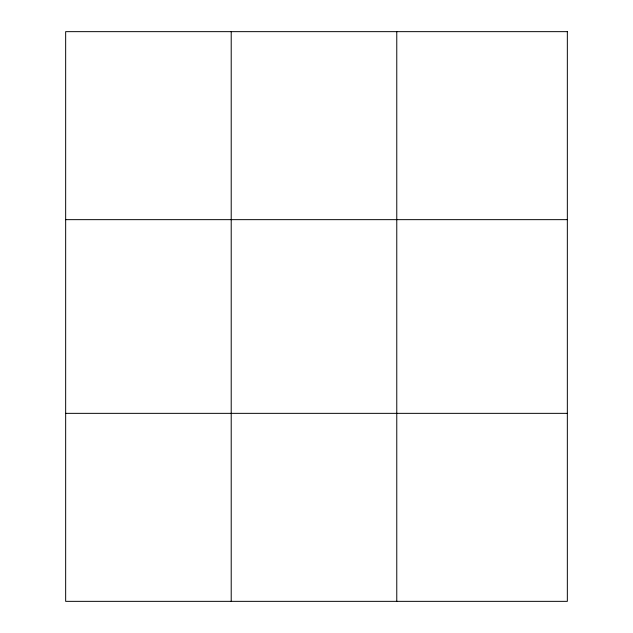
<?xml version="1.0" encoding="UTF-8"?>
<svg xmlns="http://www.w3.org/2000/svg" width="633" height="633" viewBox="0 0 633 633"><rect width="100%" height="100%" fill="white"/><g stroke="black" fill="none" stroke-linecap="round" stroke-linejoin="round"><path stroke-width="0.95" d="M231.211 601.35L231.211 31.65M396.772 601.35L396.772 31.65M65.658 219.651L567.342 219.651M65.658 413.349L567.342 413.349M567.342 31.65L567.342 601.35L65.658 601.35L65.658 31.65L567.342 31.65"/></g></svg>
